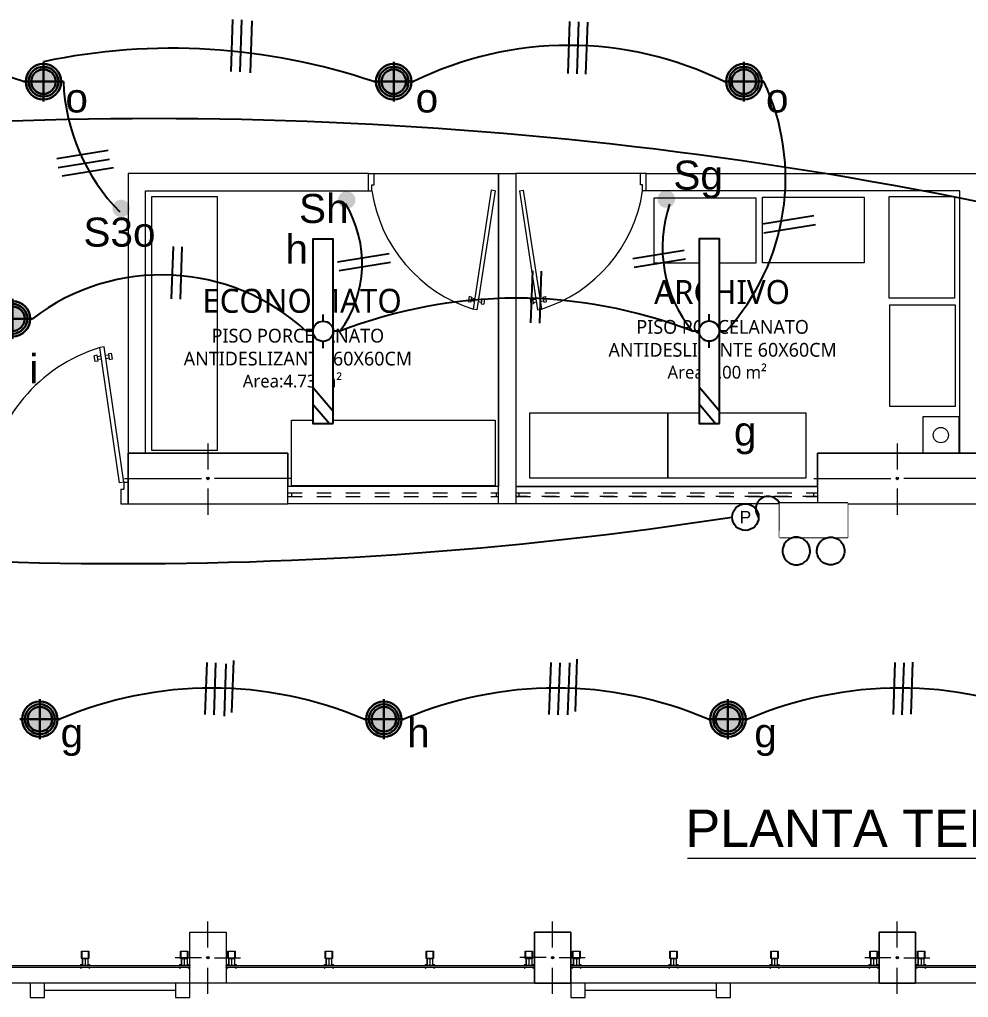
# Model space of a CAD drawing. Header units: metres. Extents: x -17 to 101, y 0 to 79.
# Drawn here: x 24.27 to 30.81, y 19.44 to 26.17 of the extents above; entities that cross this region are included whole.
import ezdxf
from ezdxf.enums import TextEntityAlignment as Align

# ---------------------------------------------------------------- set-up
doc = ezdxf.new("R2010")
doc.units = ezdxf.units.M
doc.set_wipeout_variables(frame=1)
for name, pattern in [('CONTINUA', [0]), ('DASHED2', [0.375, 0.25, -0.125]), ('HIDDEN2', [0.1875, 0.125, -0.0625])]:
    doc.linetypes.add(name, pattern=pattern)
for name, color, linetype, lineweight in [('ALUMBRADO', 1, 'Continuous', 30), ('Cotas varias El', 253, 'Continuous', 13), ('Emergencia', 20, 'Continuous', 25), ('TOMACORRIENTE', 5, 'HIDDEN2', 30)]:
    doc.layers.add(name, color=color, linetype=linetype, lineweight=lineweight)
doc.styles.add('Santa Rosa 1 50', font='trebuc.ttf')
doc.styles.get("Standard").update_dxf_attribs({"font": 'arial.ttf'})
doc.styles.add('TITULOS', font='swissek.ttf')

# ---------------------------------------------------------------- blocks, each defined once
blk = doc.blocks.new('ADOSADO')
at = {"color": 1, "lineweight": 25}
blk.add_wipeout([(-0.63, 0.015), (0.64, 0.015), (0.64, 0.155), (-0.63, 0.155)], dxfattribs=at).dxf.layer = 'ALUMBRADO'
at = {"layer": 'ALUMBRADO', "color": 1, "lineweight": 25}
blk.add_lwpolyline([(-0.63, 0.015), (0.64, 0.015), (0.64, 0.155), (-0.63, 0.155)], close=True, dxfattribs=at)
at = {"layer": 'ALUMBRADO', "lineweight": 25}
for points in [[(-0.4959, 0.155), (-0.63, 0.0409)], [(-0.3794, 0.155), (-0.5438, 0.015)], [(0.005, 0.1548), (0.005, 0.2007)], [(-0.1107, 0.085), (-0.0648, 0.085)], [(0.0748, 0.085), (0.1207, 0.085)], [(0.005, -0.0307), (0.005, 0.0152)]]:
    blk.add_lwpolyline(points, dxfattribs=at)
blk.add_circle((0.005, 0.085), 0.0698, dxfattribs=at)
blk = doc.blocks.new('LED PASILLO')
at = {"layer": 'ALUMBRADO'}
h = blk.add_hatch(color=202, dxfattribs=at)
h.dxf.hatch_style = 1
edge = h.paths.add_edge_path()
edge.add_line((0, 0.1376), (0, -0.1376))
edge.add_line((-0.1376, 0), (0.1376, 0))
edge = h.paths.add_edge_path()
edge.add_line((0, 0), (0, 0.0845))
edge.add_arc((0, 0), 0.0845, 90, 180)
edge.add_line((-0.0845, 0), (0, 0))
edge = h.paths.add_edge_path()
edge.add_line((0.0845, 0), (0, 0))
edge.add_line((0, 0), (0, -0.0845))
edge.add_arc((0, 0), 0.0845, 270, 360)
at = {"layer": 'ALUMBRADO', "color": 202}
for points in [[(0, 0.1376), (0, -0.1376)], [(-0.1376, 0), (0.1376, 0)]]:
    blk.add_lwpolyline(points, dxfattribs=at)
for radius in [0.1222, 0.1028, 0.0845]:
    blk.add_circle((0, 0), radius, dxfattribs=at)
blk = doc.blocks.new('Emergencia')
at = {"color": 1, "lineweight": 5}
blk.add_wipeout([(-0.0768, -0.4392), (-0.07, -0.435), (-0.0636, -0.4304), (-0.0575, -0.4252), (-0.0519, -0.4195), (-0.0467, -0.4135), (-0.0421, -0.407), (-0.0379, -0.4002), (-0.0343, -0.3931), (-0.0313, -0.3858), (-0.0288, -0.3782), (-0.027, -0.3704), (-0.0257, -0.3626), (-0.0251, -0.3546), (-0.0252, -0.3467), (-0.0258, -0.3387), (-0.027, -0.3309), (-0.0289, -0.3231), (-0.0314, -0.3156), (-0.0345, -0.3082), (-0.0381, -0.3011), (-0.0423, -0.2943), (-0.0469, -0.2879), (-0.0521, -0.2819), (-0.0578, -0.2762), (-0.0638, -0.2711), (-0.0703, -0.2664), (-0.0771, -0.2623), (-0.0842, -0.2587), (-0.0915, -0.2556), (-0.0991, -0.2532), (-0.1069, -0.2513), (-0.1147, -0.2501), (-0.1227, -0.2495), (-0.1306, -0.2495), (-0.1386, -0.2501), (-0.1464, -0.2514), (-0.1542, -0.2533), (-0.1617, -0.2557), (-0.1691, -0.2588), (-0.1762, -0.2624), (-0.183, -0.2666), (-0.1894, -0.2713), (-0.1954, -0.2765), (-0.2011, -0.2821), (-0.2062, -0.2882), (-0.2109, -0.2946), (-0.215, -0.3014), (-0.2186, -0.3085), (-0.2217, -0.3159), (-0.2241, -0.3235), (-0.226, -0.3312), (-0.2272, -0.3391), (-0.2278, -0.347), (-0.2278, -0.355), (-0.2272, -0.3629), (-0.2259, -0.3708), (-0.224, -0.3785), (-0.2215, -0.3861), (-0.2185, -0.3934), (-0.2149, -0.4005), (-0.2107, -0.4073), (-0.206, -0.4137), (-0.2008, -0.4198), (-0.1952, -0.4254), (-0.1891, -0.4306), (-0.1827, -0.4352), (-0.1759, -0.4394), (-0.1688, -0.443), (-0.1614, -0.446), (-0.1538, -0.4485), (-0.1461, -0.4503), (-0.1382, -0.4515), (-0.1303, -0.4522), (-0.1223, -0.4521), (-0.1144, -0.4515), (-0.1065, -0.4502), (-0.0988, -0.4484), (-0.0912, -0.4459), (-0.0839, -0.4428)], dxfattribs=at).dxf.layer = 'Emergencia'
at = {"layer": 'Emergencia', "color": 240, "true_color": 0xed1f24}
blk.add_lwpolyline([(-0.25, -0.25), (0.25, -0.25), (0.25, 0), (-0.25, 0)], close=True, dxfattribs=at)
at = {"color": 240, "lineweight": 5, "true_color": 0xed1f24}
blk.add_wipeout([(-0.25, -0.25), (0.25, -0.25), (0.25, 0), (-0.25, 0)], dxfattribs=at).dxf.layer = 'Emergencia'
at = {"layer": 'Emergencia', "color": 1}
blk.add_lwpolyline([(-0.0768, -0.4392), (-0.07, -0.435), (-0.0636, -0.4304), (-0.0575, -0.4252), (-0.0519, -0.4195), (-0.0467, -0.4135), (-0.0421, -0.407), (-0.0379, -0.4002), (-0.0343, -0.3931), (-0.0313, -0.3858), (-0.0288, -0.3782), (-0.027, -0.3704), (-0.0257, -0.3626), (-0.0251, -0.3546), (-0.0252, -0.3467), (-0.0258, -0.3387), (-0.027, -0.3309), (-0.0289, -0.3231), (-0.0314, -0.3156), (-0.0345, -0.3082), (-0.0381, -0.3011), (-0.0423, -0.2943), (-0.0469, -0.2879), (-0.0521, -0.2819), (-0.0578, -0.2762), (-0.0638, -0.2711), (-0.0703, -0.2664), (-0.0771, -0.2623), (-0.0842, -0.2587), (-0.0915, -0.2556), (-0.0991, -0.2532), (-0.1069, -0.2513), (-0.1147, -0.2501), (-0.1227, -0.2495), (-0.1306, -0.2495), (-0.1386, -0.2501), (-0.1464, -0.2514), (-0.1542, -0.2533), (-0.1617, -0.2557), (-0.1691, -0.2588), (-0.1762, -0.2624), (-0.183, -0.2666), (-0.1894, -0.2713), (-0.1954, -0.2765), (-0.2011, -0.2821), (-0.2062, -0.2882), (-0.2109, -0.2946), (-0.215, -0.3014), (-0.2186, -0.3085), (-0.2217, -0.3159), (-0.2241, -0.3235), (-0.226, -0.3312), (-0.2272, -0.3391), (-0.2278, -0.347), (-0.2278, -0.355), (-0.2272, -0.3629), (-0.2259, -0.3708), (-0.224, -0.3785), (-0.2215, -0.3861), (-0.2185, -0.3934), (-0.2149, -0.4005), (-0.2107, -0.4073), (-0.206, -0.4137), (-0.2008, -0.4198), (-0.1952, -0.4254), (-0.1891, -0.4306), (-0.1827, -0.4352), (-0.1759, -0.4394), (-0.1688, -0.443), (-0.1614, -0.446), (-0.1538, -0.4485), (-0.1461, -0.4503), (-0.1382, -0.4515), (-0.1303, -0.4522), (-0.1223, -0.4521), (-0.1144, -0.4515), (-0.1065, -0.4502), (-0.0988, -0.4484), (-0.0912, -0.4459), (-0.0839, -0.4428)], close=True, dxfattribs=at)
at = {"color": 1, "lineweight": 5}
blk.add_wipeout([(0.0768, -0.4392), (0.07, -0.435), (0.0636, -0.4304), (0.0575, -0.4252), (0.0519, -0.4195), (0.0467, -0.4135), (0.0421, -0.407), (0.0379, -0.4002), (0.0343, -0.3931), (0.0313, -0.3858), (0.0288, -0.3782), (0.027, -0.3704), (0.0257, -0.3626), (0.0251, -0.3546), (0.0252, -0.3467), (0.0258, -0.3387), (0.027, -0.3309), (0.0289, -0.3231), (0.0314, -0.3156), (0.0345, -0.3082), (0.0381, -0.3011), (0.0423, -0.2943), (0.0469, -0.2879), (0.0521, -0.2819), (0.0578, -0.2762), (0.0638, -0.2711), (0.0703, -0.2664), (0.0771, -0.2623), (0.0842, -0.2587), (0.0915, -0.2556), (0.0991, -0.2532), (0.1069, -0.2513), (0.1147, -0.2501), (0.1227, -0.2495), (0.1306, -0.2495), (0.1386, -0.2501), (0.1464, -0.2514), (0.1542, -0.2533), (0.1617, -0.2557), (0.1691, -0.2588), (0.1762, -0.2624), (0.183, -0.2666), (0.1894, -0.2713), (0.1954, -0.2765), (0.2011, -0.2821), (0.2062, -0.2882), (0.2109, -0.2946), (0.215, -0.3014), (0.2186, -0.3085), (0.2217, -0.3159), (0.2241, -0.3235), (0.226, -0.3312), (0.2272, -0.3391), (0.2278, -0.347), (0.2278, -0.355), (0.2272, -0.3629), (0.2259, -0.3708), (0.224, -0.3785), (0.2215, -0.3861), (0.2185, -0.3934), (0.2149, -0.4005), (0.2107, -0.4073), (0.206, -0.4137), (0.2008, -0.4198), (0.1952, -0.4254), (0.1891, -0.4306), (0.1827, -0.4352), (0.1759, -0.4394), (0.1688, -0.443), (0.1614, -0.446), (0.1538, -0.4485), (0.1461, -0.4503), (0.1382, -0.4515), (0.1303, -0.4522), (0.1223, -0.4521), (0.1144, -0.4515), (0.1065, -0.4502), (0.0988, -0.4484), (0.0912, -0.4459), (0.0839, -0.4428)], dxfattribs=at).dxf.layer = 'Emergencia'
at = {"layer": 'Emergencia', "color": 1}
blk.add_lwpolyline([(0.0768, -0.4392), (0.07, -0.435), (0.0636, -0.4304), (0.0575, -0.4252), (0.0519, -0.4195), (0.0467, -0.4135), (0.0421, -0.407), (0.0379, -0.4002), (0.0343, -0.3931), (0.0313, -0.3858), (0.0288, -0.3782), (0.027, -0.3704), (0.0257, -0.3626), (0.0251, -0.3546), (0.0252, -0.3467), (0.0258, -0.3387), (0.027, -0.3309), (0.0289, -0.3231), (0.0314, -0.3156), (0.0345, -0.3082), (0.0381, -0.3011), (0.0423, -0.2943), (0.0469, -0.2879), (0.0521, -0.2819), (0.0578, -0.2762), (0.0638, -0.2711), (0.0703, -0.2664), (0.0771, -0.2623), (0.0842, -0.2587), (0.0915, -0.2556), (0.0991, -0.2532), (0.1069, -0.2513), (0.1147, -0.2501), (0.1227, -0.2495), (0.1306, -0.2495), (0.1386, -0.2501), (0.1464, -0.2514), (0.1542, -0.2533), (0.1617, -0.2557), (0.1691, -0.2588), (0.1762, -0.2624), (0.183, -0.2666), (0.1894, -0.2713), (0.1954, -0.2765), (0.2011, -0.2821), (0.2062, -0.2882), (0.2109, -0.2946), (0.215, -0.3014), (0.2186, -0.3085), (0.2217, -0.3159), (0.2241, -0.3235), (0.226, -0.3312), (0.2272, -0.3391), (0.2278, -0.347), (0.2278, -0.355), (0.2272, -0.3629), (0.2259, -0.3708), (0.224, -0.3785), (0.2215, -0.3861), (0.2185, -0.3934), (0.2149, -0.4005), (0.2107, -0.4073), (0.206, -0.4137), (0.2008, -0.4198), (0.1952, -0.4254), (0.1891, -0.4306), (0.1827, -0.4352), (0.1759, -0.4394), (0.1688, -0.443), (0.1614, -0.446), (0.1538, -0.4485), (0.1461, -0.4503), (0.1382, -0.4515), (0.1303, -0.4522), (0.1223, -0.4521), (0.1144, -0.4515), (0.1065, -0.4502), (0.0988, -0.4484), (0.0912, -0.4459), (0.0839, -0.4428)], close=True, dxfattribs=at)

msp = doc.modelspace()

# ---------------------------------------------------------------- hatches: boundary and pattern name
at = {"layer": 'ALUMBRADO', "lineweight": 25}
h = msp.add_hatch(color=102, dxfattribs=at)
h.dxf.hatch_style = 1
h.paths.add_polyline_path([(26.4647, 24.9262, -1), (26.5847, 24.9262, -1)])
h = msp.add_hatch(color=102, dxfattribs=at)
h.dxf.hatch_style = 1
h.paths.add_polyline_path([(28.6669, 24.9323, -1), (28.7869, 24.9323, -1)])
h = msp.add_hatch(color=102, dxfattribs=at)
h.dxf.hatch_style = 1
h.paths.add_polyline_path([(24.9108, 24.8681, -1), (25.0308, 24.8681, -1)])

# ---------------------------------------------------------------- linework, layer by layer
at = {"color": 7, "ltscale": 0.0005}
msp.add_circle((29.2715, 22.7426), 0.0913, dxfattribs=at)
at = {"layer": 'ALUMBRADO', "color": 114, "lineweight": 25}
for points in [[(25.7289, 25.81), (25.7413, 26.1687)], [(25.7902, 25.8077), (25.8026, 26.1664)], [(25.8615, 25.8012), (25.8739, 26.1599)], [(28.0503, 25.7972), (28.0627, 26.1559)], [(28.1117, 25.7949), (28.1241, 26.1536)], [(28.173, 25.7916), (28.1854, 26.1503)], [(24.5274, 25.2112), (24.8817, 25.2683)], [(24.537, 25.1506), (24.8913, 25.2077)], [(24.5647, 25.0928), (24.919, 25.1499)], [(29.3901, 24.7614), (29.7444, 24.8185)], [(29.3997, 24.7007), (29.754, 24.7578)], [(25.3184, 24.2462), (25.3308, 24.6049)], [(25.3798, 24.2439), (25.3922, 24.6026)], [(28.4956, 24.5235), (28.8499, 24.5806)], [(28.5052, 24.4629), (28.8595, 24.52)], [(27.7938, 24.0796), (27.8062, 24.4383)], [(27.8552, 24.0773), (27.8676, 24.436)], [(25.734, 21.3974), (25.7464, 21.7561)], [(28.1011, 21.4047), (28.1135, 21.7634)], [(25.5501, 21.3838), (25.5625, 21.7425)], [(25.6115, 21.3816), (25.6239, 21.7403)], [(25.6822, 21.3727), (25.6946, 21.7314)], [(27.9207, 21.3838), (27.9331, 21.7425)], [(27.9821, 21.3816), (27.9945, 21.7402)], [(28.0493, 21.3801), (28.0617, 21.7388)], [(30.2913, 21.3838), (30.3037, 21.7425)], [(30.3527, 21.3815), (30.3651, 21.7402)], [(30.4139, 21.3846), (30.4263, 21.7433)]]:
    msp.add_lwpolyline(points, dxfattribs=at)
at = {"layer": 'ALUMBRADO', "lineweight": 25}
for centre, radius, start, end in [((23.2286, 22.8017), 3.1278, 70.01247, 109.98753), ((25.3222, 21.657), 4.3138, 71.21821, 101.86415), ((28.0553, 23.5799), 2.4112, 63.67899, 116.32101), ((25.9296, 25.7962), 1.3579, 182.32501, 224.54305), ((27.9906, 25.0765), 1.5577, 317.45471, 25.25348), ((25.1949, -2.9639, 19896.2784), 28.4502, 77.24148, 96.67714), ((29.6135, 24.6014), 0.913, 161.06975, 219.28798), ((25.5959, 18.905), 2.6607, 66.80916, 113.19026), ((27.9665, 18.905), 2.6607, 66.80916, 113.19026), ((30.3371, 18.905), 2.6607, 66.80916, 113.19026)]:
    msp.add_arc(centre, radius, start, end, dxfattribs=at)
at = {"layer": 'ALUMBRADO', "linetype": 'CONTINUA', "lineweight": 25}
msp.add_arc((25.0037, 49.8028), 27.3805, 259.32874, 278.77381, dxfattribs=at)
at = {"layer": 'Cotas varias El'}
for p, q in [((26.6742, 25.1098), (26.7142, 25.1098)), ((26.6982, 25.1098), (26.7142, 25.1098)), ((26.7142, 25.0298), (26.7142, 25.1098)), ((28.564, 25.1098), (28.548, 25.1098)), ((28.588, 25.1098), (28.548, 25.1098)), ((28.548, 25.0298), (28.548, 25.1098)), ((26.6742, 24.9898), (26.6982, 24.9898)), ((26.6982, 25.0298), (26.7142, 25.0298)), ((26.6982, 24.9898), (26.6982, 25.0298)), ((27.5205, 24.9939), (27.396, 24.1749)), ((27.5471, 24.9898), (27.4226, 24.171)), ((27.5471, 24.9898), (27.5205, 24.9939)), ((27.7151, 24.9898), (27.7417, 24.9939)), ((27.7151, 24.9898), (27.8397, 24.171)), ((27.7417, 24.9939), (27.8663, 24.1749)), ((28.564, 25.0298), (28.548, 25.0298)), ((28.564, 24.9898), (28.564, 25.0298)), ((28.588, 24.9898), (28.564, 24.9898)), ((27.3677, 24.2606), (27.3625, 24.2251)), ((27.3854, 24.258), (27.3677, 24.2606)), ((27.3854, 24.258), (27.3802, 24.2225)), ((27.4063, 24.2459), (27.3841, 24.2492)), ((27.4329, 24.242), (27.4551, 24.2388)), ((27.4564, 24.2477), (27.4512, 24.2122)), ((27.4564, 24.2477), (27.4742, 24.2451)), ((27.4742, 24.2451), (27.469, 24.2096)), ((27.8058, 24.2477), (27.7881, 24.2451)), ((27.7881, 24.2451), (27.7932, 24.2096)), ((27.8058, 24.2477), (27.811, 24.2122)), ((27.8293, 24.242), (27.8071, 24.2388)), ((27.8559, 24.2459), (27.8781, 24.2492)), ((27.8768, 24.258), (27.8946, 24.2606)), ((27.8768, 24.258), (27.882, 24.2225)), ((27.8946, 24.2606), (27.8997, 24.2251)), ((27.3802, 24.2225), (27.3625, 24.2251)), ((27.4037, 24.2282), (27.3815, 24.2314)), ((27.4226, 24.171), (27.396, 24.1749)), ((27.4226, 24.171), (27.396, 24.1749)), ((27.4226, 24.171), (27.396, 24.1749)), ((27.4525, 24.2211), (27.4304, 24.2243)), ((27.4512, 24.2122), (27.469, 24.2096)), ((27.811, 24.2122), (27.7932, 24.2096)), ((27.8097, 24.2211), (27.8319, 24.2243)), ((27.8397, 24.171), (27.8663, 24.1749)), ((27.8397, 24.171), (27.8663, 24.1749)), ((27.8397, 24.171), (27.8663, 24.1749)), ((27.8585, 24.2282), (27.8807, 24.2314)), ((27.882, 24.2225), (27.8997, 24.2251)), ((24.853, 23.9141), (24.8233, 23.9098)), ((24.853, 23.9141), (24.8233, 23.9098)), ((24.853, 23.9141), (24.8233, 23.9098)), ((24.9589, 22.9796), (24.8233, 23.9098)), ((24.9886, 22.9839), (24.853, 23.9141)), ((24.8058, 23.8567), (24.786, 23.8538)), ((24.7918, 23.8142), (24.786, 23.8538)), ((24.8116, 23.8171), (24.8058, 23.8567)), ((24.832, 23.8504), (24.8072, 23.8468)), ((24.8864, 23.8583), (24.8617, 23.8547)), ((24.8645, 23.8349), (24.8893, 23.8385)), ((24.885, 23.8682), (24.9047, 23.8711)), ((24.8907, 23.8286), (24.885, 23.8682)), ((24.9105, 23.8315), (24.9047, 23.8711)), ((24.8116, 23.8171), (24.7918, 23.8142)), ((24.8349, 23.8306), (24.8101, 23.827)), ((24.8907, 23.8286), (24.9105, 23.8315)), ((24.9886, 22.9839), (24.9589, 22.9796)), ((24.9886, 22.9839), (24.9886, 22.9339)), ((24.9886, 22.9839), (25.0186, 22.9839)), ((24.9686, 22.9339), (24.9686, 22.8339)), ((24.9686, 22.9339), (24.9886, 22.9339)), ((24.9686, 22.8339), (25.0186, 22.8339)), ((24.7036, 19.7026), (24.7417, 19.7026)), ((24.7036, 19.6559), (24.7036, 19.7026)), ((24.7036, 19.7026), (24.7036, 19.6559)), ((24.7036, 19.7026), (24.7417, 19.7026)), ((24.7036, 19.6559), (24.7036, 19.7026)), ((24.7036, 19.7026), (24.7036, 19.6559)), ((24.7226, 19.7026), (24.7226, 19.6559)), ((24.7226, 19.7026), (24.7226, 19.6559)), ((24.7417, 19.7026), (24.7417, 19.6559)), ((24.7417, 19.7026), (24.7417, 19.6559)), ((24.7417, 19.7026), (24.7417, 19.6559)), ((24.7417, 19.7026), (24.7417, 19.6559)), ((25.3865, 19.7026), (25.4246, 19.7026)), ((25.3865, 19.6559), (25.3865, 19.7026)), ((25.3865, 19.7026), (25.3865, 19.6559)), ((25.3865, 19.7026), (25.4246, 19.7026)), ((25.3865, 19.6559), (25.3865, 19.7026)), ((25.3865, 19.7026), (25.3865, 19.6559)), ((25.4055, 19.7026), (25.4055, 19.6559)), ((25.4055, 19.7026), (25.4055, 19.6559)), ((25.4246, 19.7026), (25.4246, 19.6559)), ((25.4246, 19.7026), (25.4246, 19.6559)), ((25.4246, 19.7026), (25.4246, 19.6559)), ((25.4246, 19.7026), (25.4246, 19.6559)), ((25.7131, 19.7026), (25.7512, 19.7026)), ((25.7131, 19.6559), (25.7131, 19.7026)), ((25.7131, 19.7026), (25.7131, 19.6559)), ((25.7131, 19.7026), (25.7512, 19.7026)), ((25.7131, 19.6559), (25.7131, 19.7026)), ((25.7131, 19.7026), (25.7131, 19.6559)), ((25.7321, 19.7026), (25.7321, 19.6559)), ((25.7321, 19.7026), (25.7321, 19.6559)), ((25.7512, 19.7026), (25.7512, 19.6559)), ((25.7512, 19.7026), (25.7512, 19.6559)), ((25.7512, 19.7026), (25.7512, 19.6559)), ((25.7512, 19.7026), (25.7512, 19.6559)), ((26.3826, 19.7026), (26.4207, 19.7026)), ((26.3826, 19.6559), (26.3826, 19.7026)), ((26.3826, 19.7026), (26.3826, 19.6559)), ((26.3826, 19.7026), (26.4207, 19.7026)), ((26.3826, 19.6559), (26.3826, 19.7026)), ((26.3826, 19.7026), (26.3826, 19.6559)), ((26.4016, 19.7026), (26.4016, 19.6559)), ((26.4016, 19.7026), (26.4016, 19.6559)), ((26.4207, 19.7026), (26.4207, 19.6559)), ((26.4207, 19.7026), (26.4207, 19.6559)), ((26.4207, 19.7026), (26.4207, 19.6559)), ((26.4207, 19.7026), (26.4207, 19.6559)), ((27.0786, 19.7026), (27.1167, 19.7026)), ((27.0786, 19.6559), (27.0786, 19.7026)), ((27.0786, 19.7026), (27.0786, 19.6559)), ((27.0786, 19.7026), (27.1167, 19.7026)), ((27.0786, 19.6559), (27.0786, 19.7026)), ((27.0786, 19.7026), (27.0786, 19.6559)), ((27.0976, 19.7026), (27.0976, 19.6559)), ((27.0976, 19.7026), (27.0976, 19.6559)), ((27.1167, 19.7026), (27.1167, 19.6559)), ((27.1167, 19.7026), (27.1167, 19.6559)), ((27.1167, 19.7026), (27.1167, 19.6559)), ((27.1167, 19.7026), (27.1167, 19.6559)), ((27.7615, 19.7026), (27.7996, 19.7026)), ((27.7615, 19.6559), (27.7615, 19.7026)), ((27.7615, 19.7026), (27.7615, 19.6559)), ((27.7615, 19.7026), (27.7996, 19.7026)), ((27.7615, 19.6559), (27.7615, 19.7026)), ((27.7615, 19.7026), (27.7615, 19.6559)), ((27.7805, 19.7026), (27.7805, 19.6559)), ((27.7805, 19.7026), (27.7805, 19.6559)), ((27.7996, 19.7026), (27.7996, 19.6559)), ((27.7996, 19.7026), (27.7996, 19.6559)), ((27.7996, 19.7026), (27.7996, 19.6559)), ((27.7996, 19.7026), (27.7996, 19.6559)), ((28.0881, 19.7026), (28.1262, 19.7026)), ((28.0881, 19.6559), (28.0881, 19.7026)), ((28.0881, 19.7026), (28.0881, 19.6559)), ((28.0881, 19.7026), (28.1262, 19.7026)), ((28.0881, 19.6559), (28.0881, 19.7026)), ((28.0881, 19.7026), (28.0881, 19.6559)), ((28.1071, 19.7026), (28.1071, 19.6559)), ((28.1071, 19.7026), (28.1071, 19.6559)), ((28.1262, 19.7026), (28.1262, 19.6559)), ((28.1262, 19.7026), (28.1262, 19.6559)), ((28.1262, 19.7026), (28.1262, 19.6559)), ((28.1262, 19.7026), (28.1262, 19.6559)), ((28.7576, 19.7026), (28.7957, 19.7026)), ((28.7576, 19.6559), (28.7576, 19.7026)), ((28.7576, 19.7026), (28.7576, 19.6559)), ((28.7576, 19.7026), (28.7957, 19.7026)), ((28.7576, 19.6559), (28.7576, 19.7026)), ((28.7576, 19.7026), (28.7576, 19.6559)), ((28.7766, 19.7026), (28.7766, 19.6559)), ((28.7766, 19.7026), (28.7766, 19.6559)), ((28.7957, 19.7026), (28.7957, 19.6559)), ((28.7957, 19.7026), (28.7957, 19.6559)), ((28.7957, 19.7026), (28.7957, 19.6559)), ((28.7957, 19.7026), (28.7957, 19.6559)), ((29.4536, 19.7026), (29.4917, 19.7026)), ((29.4536, 19.6559), (29.4536, 19.7026)), ((29.4536, 19.7026), (29.4536, 19.6559)), ((29.4536, 19.7026), (29.4917, 19.7026)), ((29.4536, 19.6559), (29.4536, 19.7026)), ((29.4536, 19.7026), (29.4536, 19.6559)), ((29.4726, 19.7026), (29.4726, 19.6559)), ((29.4726, 19.7026), (29.4726, 19.6559)), ((29.4917, 19.7026), (29.4917, 19.6559)), ((29.4917, 19.7026), (29.4917, 19.6559)), ((29.4917, 19.7026), (29.4917, 19.6559)), ((29.4917, 19.7026), (29.4917, 19.6559)), ((30.1365, 19.7026), (30.1746, 19.7026)), ((30.1365, 19.6559), (30.1365, 19.7026)), ((30.1365, 19.7026), (30.1365, 19.6559)), ((30.1365, 19.7026), (30.1746, 19.7026)), ((30.1365, 19.6559), (30.1365, 19.7026)), ((30.1365, 19.7026), (30.1365, 19.6559)), ((30.1555, 19.7026), (30.1555, 19.6559)), ((30.1555, 19.7026), (30.1555, 19.6559)), ((30.1746, 19.7026), (30.1746, 19.6559)), ((30.1746, 19.7026), (30.1746, 19.6559)), ((30.1746, 19.7026), (30.1746, 19.6559)), ((30.1746, 19.7026), (30.1746, 19.6559)), ((30.4631, 19.7026), (30.5012, 19.7026)), ((30.4631, 19.6559), (30.4631, 19.7026)), ((30.4631, 19.7026), (30.4631, 19.6559)), ((30.4631, 19.7026), (30.5012, 19.7026)), ((30.4631, 19.6559), (30.4631, 19.7026)), ((30.4631, 19.7026), (30.4631, 19.6559)), ((30.4821, 19.7026), (30.4821, 19.6559)), ((30.4821, 19.7026), (30.4821, 19.6559)), ((30.5012, 19.7026), (30.5012, 19.6559)), ((30.5012, 19.7026), (30.5012, 19.6559)), ((30.5012, 19.7026), (30.5012, 19.6559)), ((30.5012, 19.7026), (30.5012, 19.6559)), ((24.7417, 19.6559), (24.7036, 19.6559)), ((24.7417, 19.6559), (24.7036, 19.6559)), ((25.4246, 19.6559), (25.3865, 19.6559)), ((25.4246, 19.6559), (25.3865, 19.6559)), ((25.7508, 19.6559), (25.7127, 19.6559)), ((25.7508, 19.6559), (25.7127, 19.6559)), ((26.4207, 19.6559), (26.3826, 19.6559)), ((26.4207, 19.6559), (26.3826, 19.6559)), ((27.1167, 19.6559), (27.0786, 19.6559)), ((27.1167, 19.6559), (27.0786, 19.6559)), ((27.7996, 19.6559), (27.7615, 19.6559)), ((27.7996, 19.6559), (27.7615, 19.6559)), ((28.1258, 19.6559), (28.0877, 19.6559)), ((28.1258, 19.6559), (28.0877, 19.6559)), ((28.7957, 19.6559), (28.7576, 19.6559)), ((28.7957, 19.6559), (28.7576, 19.6559)), ((29.4917, 19.6559), (29.4536, 19.6559)), ((29.4917, 19.6559), (29.4536, 19.6559)), ((30.1746, 19.6559), (30.1365, 19.6559)), ((30.1746, 19.6559), (30.1365, 19.6559)), ((30.5008, 19.6559), (30.4627, 19.6559)), ((30.5008, 19.6559), (30.4627, 19.6559))]:
    msp.add_line(p, q, dxfattribs=at)
at = {"layer": 'Cotas varias El', "linetype": 'Continuous'}
for p, q in [((25.5686, 23.2505), (25.5686, 23.0705)), ((30.3186, 23.2505), (30.3186, 23.0705)), ((24.9936, 23.0089), (25.5236, 23.0089)), ((26.1436, 23.0089), (25.6136, 23.0089)), ((29.7436, 23.0089), (30.2736, 23.0089)), ((30.8936, 23.0089), (30.3636, 23.0089)), ((25.5686, 22.9389), (25.5686, 22.7589)), ((27.5711, 22.9539), (26.1186, 22.9539)), ((29.7686, 22.9539), (27.6911, 22.9539)), ((30.3186, 22.9389), (30.3186, 22.7589)), ((27.5711, 22.8339), (26.1186, 22.8339)), ((29.7686, 22.8339), (27.6911, 22.8339)), ((25.5686, 19.7789), (25.5686, 19.9589)), ((27.9436, 19.779), (27.9436, 19.959)), ((30.3186, 19.7789), (30.3186, 19.9589)), ((25.5236, 19.7089), (25.3436, 19.7089)), ((25.6136, 19.7089), (25.7936, 19.7089)), ((27.8986, 19.709), (27.7186, 19.709)), ((27.9886, 19.709), (28.1686, 19.709)), ((30.2736, 19.7089), (30.0936, 19.7089)), ((30.3636, 19.7089), (30.5436, 19.7089)), ((25.5686, 19.4589), (25.5686, 19.6389)), ((27.9436, 19.459), (27.9436, 19.639)), ((30.3186, 19.4589), (30.3186, 19.6389)), ((24.3436, 19.534), (24.3436, 19.4351)), ((24.4425, 19.534), (24.3436, 19.534)), ((24.4425, 19.4351), (24.4425, 19.534)), ((25.3447, 19.534), (25.3447, 19.4351)), ((25.4436, 19.534), (25.3447, 19.534)), ((25.4436, 19.4351), (25.4436, 19.534)), ((28.0686, 19.534), (28.0686, 19.4351)), ((28.1675, 19.534), (28.0686, 19.534)), ((28.1675, 19.4351), (28.1675, 19.534)), ((29.0697, 19.534), (29.0697, 19.4351)), ((29.1686, 19.534), (29.0697, 19.534)), ((29.1686, 19.4351), (29.1686, 19.534)), ((24.3436, 19.4351), (24.4425, 19.4351)), ((25.3447, 19.4351), (25.4436, 19.4351)), ((28.0686, 19.4351), (28.1675, 19.4351)), ((29.0697, 19.4351), (29.1686, 19.4351))]:
    msp.add_line(p, q, dxfattribs=at)
at = {"layer": 'Cotas varias El', "linetype": 'DASHED2', "ltscale": 0.3}
for p, q in [((26.1186, 22.9092), (27.5711, 22.9092)), ((27.6911, 22.9092), (29.7686, 22.9092)), ((26.1186, 22.8841), (27.5711, 22.8841)), ((29.7686, 22.8842), (27.6911, 22.8842)), ((27.6911, 22.8841), (29.7686, 22.8841))]:
    msp.add_line(p, q, dxfattribs=at)
at = {"layer": 'Cotas varias El', "linetype": 'DASHED2'}
for p, q in [((26.1436, 22.9092), (26.1436, 22.8842)), ((27.555, 22.9092), (27.555, 22.8842)), ((27.7134, 22.8842), (27.7134, 22.9092)), ((27.7134, 22.8842), (27.7134, 22.9092)), ((29.7436, 22.8842), (29.7436, 22.9092)), ((29.7436, 22.9092), (29.7686, 22.9092)), ((29.7436, 22.8842), (29.7436, 22.9092))]:
    msp.add_line(p, q, dxfattribs=at)
at = {"layer": 'Cotas varias El', "ltscale": 1.3}
msp.add_line((28.8729, 20.394), (34.5505, 20.394), dxfattribs=at)
at = {"layer": 'Cotas varias El'}
for points in [[(25.1386, 23.1839), (25.1386, 24.9898), (26.6742, 24.9898), (26.6742, 25.1098), (25.0186, 25.1098), (25.0186, 23.1839)], [(28.6442, 24.9406), (29.3442, 24.9406), (29.3442, 24.4906), (28.6442, 24.4906), (28.6442, 24.9406)], [(29.39, 24.9446), (30.09, 24.9446), (30.09, 24.4946), (29.39, 24.4946), (29.39, 24.9446)], [(30.7132, 24.9506), (30.7132, 24.2506), (30.2632, 24.2506), (30.2632, 24.9506), (30.7132, 24.9506)], [(30.7171, 24.2049), (30.7171, 23.5049), (30.2671, 23.5049), (30.2671, 24.2049), (30.7171, 24.2049)], [(27.7875, 23.4607), (28.7375, 23.4607), (28.7375, 23.0107), (27.7875, 23.0107), (27.7875, 23.4607)], [(28.7375, 23.4607), (29.6875, 23.4607), (29.6875, 23.0107), (28.7375, 23.0107), (28.7375, 23.4607)], [(26.1452, 23.409), (27.5488, 23.409), (27.5488, 22.959), (26.1452, 22.959), (26.1452, 23.409)], [(25.0186, 22.8339), (25.0186, 23.1839), (26.1186, 23.1839), (26.1186, 22.959)], [(29.7686, 22.9539), (29.7686, 23.1839), (30.8686, 23.1839), (30.8686, 22.9539)], [(35.2186, 22.8339), (35.2186, 19.5339), (6.4186, 19.5339), (6.4186, 22.8339)]]:
    msp.add_lwpolyline(points, dxfattribs=at)
for points in [[(25.1386, 24.9898), (26.6742, 24.9898), (26.6742, 25.1098), (27.5711, 25.1098), (27.5711, 22.9539), (26.1186, 22.9539), (26.1186, 23.1839), (25.1386, 23.184)], [(27.5711, 25.1098), (27.6911, 25.1098), (27.6911, 22.8339), (27.5711, 22.8339)], [(30.7486, 24.9898), (28.588, 24.9898), (28.588, 25.1098), (27.6911, 25.1098), (27.6911, 22.9539), (29.7686, 22.9539), (29.7686, 23.1839), (30.7486, 23.184)], [(28.588, 24.9898), (28.588, 25.1098), (30.8686, 25.1098), (30.8686, 23.1839), (30.7486, 23.1839), (30.7486, 24.9898)], [(25.183, 24.9499), (25.633, 24.9499), (25.633, 23.202), (25.183, 23.202)], [(30.4936, 23.184), (30.7436, 23.184), (30.7436, 23.434), (30.4936, 23.434)], [(28.0686, 19.884), (27.8186, 19.884), (27.8186, 19.534), (28.0686, 19.534)], [(30.4436, 19.8839), (30.1936, 19.8839), (30.1936, 19.5339), (30.4436, 19.5339)], [(25.7575, 19.7026), (25.7552, 19.7026), (25.7067, 19.7026), (25.7067, 19.7049), (25.7067, 19.7511), (25.7067, 19.7534), (25.7575, 19.7534), (25.7575, 19.7511)], [(25.7552, 19.7049), (25.7552, 19.7511), (25.709, 19.7511), (25.709, 19.7049)], [(28.1325, 19.7026), (28.1302, 19.7026), (28.0817, 19.7026), (28.0817, 19.7049), (28.0817, 19.7511), (28.0817, 19.7534), (28.1325, 19.7534), (28.1325, 19.7511)], [(28.1302, 19.7049), (28.1302, 19.7511), (28.084, 19.7511), (28.084, 19.7049)], [(30.5075, 19.7026), (30.5052, 19.7026), (30.4567, 19.7026), (30.4567, 19.7049), (30.4567, 19.7511), (30.4567, 19.7534), (30.5075, 19.7534), (30.5075, 19.7511)], [(30.5052, 19.7049), (30.5052, 19.7511), (30.459, 19.7511), (30.459, 19.7049)], [(23.3186, 19.6446), (25.4436, 19.6446), (25.4436, 19.6526), (23.3186, 19.6526)], [(25.6936, 19.6446), (27.8186, 19.6446), (27.8186, 19.6526), (25.6936, 19.6526)], [(28.0686, 19.6446), (30.1936, 19.6446), (30.1936, 19.6526), (28.0686, 19.6526)], [(30.4436, 19.6446), (32.5811, 19.6446), (32.5811, 19.6526), (30.4436, 19.6526)]]:
    msp.add_lwpolyline(points, close=True, dxfattribs=at)
at = {"layer": 'Cotas varias El', "linetype": 'Continuous'}
msp.add_lwpolyline([(27.5711, 25.1098), (27.6911, 25.1098)], dxfattribs=at)
for points in [[(25.0186, 22.8339), (26.1186, 22.8339), (26.1186, 23.1839), (25.0186, 23.1839)], [(29.7686, 22.8339), (30.8686, 22.8339), (30.8686, 23.1839), (29.7686, 23.1839)], [(25.6936, 19.5339), (25.4436, 19.5339), (25.4436, 19.8839), (25.6936, 19.8839)], [(28.0686, 19.534), (27.8186, 19.534), (27.8186, 19.884), (28.0686, 19.884)], [(30.4436, 19.5339), (30.1936, 19.5339), (30.1936, 19.8839), (30.4436, 19.8839)]]:
    msp.add_lwpolyline(points, close=True, dxfattribs=at)
at = {"layer": 'Cotas varias El', "flags": 128}
for points in [[(24.748, 19.7026), (24.7457, 19.7026), (24.6972, 19.7026), (24.6972, 19.7049), (24.6972, 19.7511), (24.6972, 19.7534), (24.748, 19.7534), (24.748, 19.7511)], [(24.7457, 19.7049), (24.7457, 19.7511), (24.6995, 19.7511), (24.6995, 19.7049)], [(25.4309, 19.7026), (25.4286, 19.7026), (25.3801, 19.7026), (25.3801, 19.7049), (25.3801, 19.7511), (25.3801, 19.7534), (25.4309, 19.7534), (25.4309, 19.7511)], [(25.4286, 19.7049), (25.4286, 19.7511), (25.3824, 19.7511), (25.3824, 19.7049)], [(26.427, 19.7026), (26.4247, 19.7026), (26.3762, 19.7026), (26.3762, 19.7049), (26.3762, 19.7511), (26.3762, 19.7534), (26.427, 19.7534), (26.427, 19.7511)], [(26.4247, 19.7049), (26.4247, 19.7511), (26.3785, 19.7511), (26.3785, 19.7049)], [(27.123, 19.7026), (27.1207, 19.7026), (27.0722, 19.7026), (27.0722, 19.7049), (27.0722, 19.7511), (27.0722, 19.7534), (27.123, 19.7534), (27.123, 19.7511)], [(27.1207, 19.7049), (27.1207, 19.7511), (27.0745, 19.7511), (27.0745, 19.7049)], [(27.8059, 19.7026), (27.8036, 19.7026), (27.7551, 19.7026), (27.7551, 19.7049), (27.7551, 19.7511), (27.7551, 19.7534), (27.8059, 19.7534), (27.8059, 19.7511)], [(27.8036, 19.7049), (27.8036, 19.7511), (27.7574, 19.7511), (27.7574, 19.7049)], [(28.802, 19.7026), (28.7997, 19.7026), (28.7512, 19.7026), (28.7512, 19.7049), (28.7512, 19.7511), (28.7512, 19.7534), (28.802, 19.7534), (28.802, 19.7511)], [(28.7997, 19.7049), (28.7997, 19.7511), (28.7535, 19.7511), (28.7535, 19.7049)], [(29.498, 19.7026), (29.4957, 19.7026), (29.4472, 19.7026), (29.4472, 19.7049), (29.4472, 19.7511), (29.4472, 19.7534), (29.498, 19.7534), (29.498, 19.7511)], [(29.4957, 19.7049), (29.4957, 19.7511), (29.4495, 19.7511), (29.4495, 19.7049)], [(30.1809, 19.7026), (30.1786, 19.7026), (30.1301, 19.7026), (30.1301, 19.7049), (30.1301, 19.7511), (30.1301, 19.7534), (30.1809, 19.7534), (30.1809, 19.7511)], [(30.1786, 19.7049), (30.1786, 19.7511), (30.1324, 19.7511), (30.1324, 19.7049)], [(24.7607, 19.6536), (24.7099, 19.6536), (24.6845, 19.6536), (24.6845, 19.6559), (24.7099, 19.6559), (24.7607, 19.6559)], [(24.7607, 19.6536), (24.6845, 19.6536), (24.6845, 19.6559), (24.7607, 19.6559)], [(24.7607, 19.6413), (24.6845, 19.6413), (24.6845, 19.6436), (24.7607, 19.6436)], [(24.7607, 19.6413), (24.6845, 19.6413), (24.6845, 19.6436), (24.7607, 19.6436)], [(25.4436, 19.6536), (25.3928, 19.6536), (25.3674, 19.6536), (25.3674, 19.6559), (25.3928, 19.6559), (25.4436, 19.6559)], [(25.4436, 19.6536), (25.3674, 19.6536), (25.3674, 19.6559), (25.4436, 19.6559)], [(25.4436, 19.6413), (25.3674, 19.6413), (25.3674, 19.6436), (25.4436, 19.6436)], [(25.4436, 19.6413), (25.3674, 19.6413), (25.3674, 19.6436), (25.4436, 19.6436)], [(25.7698, 19.6536), (25.719, 19.6536), (25.6936, 19.6536), (25.6936, 19.6559), (25.719, 19.6559), (25.7698, 19.6559)], [(25.7698, 19.6536), (25.6936, 19.6536), (25.6936, 19.6559), (25.7698, 19.6559)], [(25.7698, 19.6413), (25.6936, 19.6413), (25.6936, 19.6436), (25.7698, 19.6436)], [(25.7698, 19.6413), (25.6936, 19.6413), (25.6936, 19.6436), (25.7698, 19.6436)], [(26.4397, 19.6536), (26.3889, 19.6536), (26.3635, 19.6536), (26.3635, 19.6559), (26.3889, 19.6559), (26.4397, 19.6559)], [(26.4397, 19.6536), (26.3635, 19.6536), (26.3635, 19.6559), (26.4397, 19.6559)], [(26.4397, 19.6413), (26.3635, 19.6413), (26.3635, 19.6436), (26.4397, 19.6436)], [(26.4397, 19.6413), (26.3635, 19.6413), (26.3635, 19.6436), (26.4397, 19.6436)], [(27.1357, 19.6536), (27.0849, 19.6536), (27.0595, 19.6536), (27.0595, 19.6559), (27.0849, 19.6559), (27.1357, 19.6559)], [(27.1357, 19.6536), (27.0595, 19.6536), (27.0595, 19.6559), (27.1357, 19.6559)], [(27.1357, 19.6413), (27.0595, 19.6413), (27.0595, 19.6436), (27.1357, 19.6436)], [(27.1357, 19.6413), (27.0595, 19.6413), (27.0595, 19.6436), (27.1357, 19.6436)], [(27.8186, 19.6536), (27.7678, 19.6536), (27.7424, 19.6536), (27.7424, 19.6559), (27.7678, 19.6559), (27.8186, 19.6559)], [(27.8186, 19.6536), (27.7424, 19.6536), (27.7424, 19.6559), (27.8186, 19.6559)], [(27.8186, 19.6413), (27.7424, 19.6413), (27.7424, 19.6436), (27.8186, 19.6436)], [(27.8186, 19.6413), (27.7424, 19.6413), (27.7424, 19.6436), (27.8186, 19.6436)], [(28.1448, 19.6536), (28.094, 19.6536), (28.0686, 19.6536), (28.0686, 19.6559), (28.094, 19.6559), (28.1448, 19.6559)], [(28.1448, 19.6536), (28.0686, 19.6536), (28.0686, 19.6559), (28.1448, 19.6559)], [(28.1448, 19.6413), (28.0686, 19.6413), (28.0686, 19.6436), (28.1448, 19.6436)], [(28.1448, 19.6413), (28.0686, 19.6413), (28.0686, 19.6436), (28.1448, 19.6436)], [(28.8147, 19.6536), (28.7639, 19.6536), (28.7385, 19.6536), (28.7385, 19.6559), (28.7639, 19.6559), (28.8147, 19.6559)], [(28.8147, 19.6536), (28.7385, 19.6536), (28.7385, 19.6559), (28.8147, 19.6559)], [(28.8147, 19.6413), (28.7385, 19.6413), (28.7385, 19.6436), (28.8147, 19.6436)], [(28.8147, 19.6413), (28.7385, 19.6413), (28.7385, 19.6436), (28.8147, 19.6436)], [(29.5107, 19.6536), (29.4599, 19.6536), (29.4345, 19.6536), (29.4345, 19.6559), (29.4599, 19.6559), (29.5107, 19.6559)], [(29.5107, 19.6536), (29.4345, 19.6536), (29.4345, 19.6559), (29.5107, 19.6559)], [(29.5107, 19.6413), (29.4345, 19.6413), (29.4345, 19.6436), (29.5107, 19.6436)], [(29.5107, 19.6413), (29.4345, 19.6413), (29.4345, 19.6436), (29.5107, 19.6436)], [(30.1936, 19.6536), (30.1428, 19.6536), (30.1174, 19.6536), (30.1174, 19.6559), (30.1428, 19.6559), (30.1936, 19.6559)], [(30.1936, 19.6536), (30.1174, 19.6536), (30.1174, 19.6559), (30.1936, 19.6559)], [(30.1936, 19.6413), (30.1174, 19.6413), (30.1174, 19.6436), (30.1936, 19.6436)], [(30.1936, 19.6413), (30.1174, 19.6413), (30.1174, 19.6436), (30.1936, 19.6436)], [(30.5198, 19.6536), (30.469, 19.6536), (30.4436, 19.6536), (30.4436, 19.6559), (30.469, 19.6559), (30.5198, 19.6559)], [(30.5198, 19.6536), (30.4436, 19.6536), (30.4436, 19.6559), (30.5198, 19.6559)], [(30.5198, 19.6413), (30.4436, 19.6413), (30.4436, 19.6436), (30.5198, 19.6436)], [(30.5198, 19.6413), (30.4436, 19.6413), (30.4436, 19.6436), (30.5198, 19.6436)]]:
    msp.add_lwpolyline(points, close=True, dxfattribs=at)
at = {"layer": 'Cotas varias El', "linetype": 'Continuous', "flags": 128}
for points in [[(25.3446, 19.534), (24.4425, 19.534)], [(29.0696, 19.534), (28.1675, 19.534)], [(24.4425, 19.4845), (25.3446, 19.4845)], [(28.1675, 19.4845), (29.0696, 19.4845)]]:
    msp.add_lwpolyline(points, dxfattribs=at)
at = {"layer": 'Cotas varias El'}
msp.add_circle((30.6182, 23.3074), 0.0526, dxfattribs=at)
at = {"layer": 'Cotas varias El', "linetype": 'Continuous'}
for centre in [(25.5686, 23.0089), (30.3186, 23.0089), (25.5686, 19.7089), (27.9436, 19.709), (30.3186, 19.7089)]:
    msp.add_circle(centre, 0.00871, dxfattribs=at)
at = {"layer": 'Cotas varias El', "linetype": 'ByBlock'}
for centre, radius, start, end in [((27.6965, 25.1384), 1.0092, 188.46357, 252.67736), ((27.5658, 25.1384), 1.0092, 287.32264, 351.53643), ((25.1482, 22.8509), 1.1076, 107.05652, 173.10107)]:
    msp.add_arc(centre, radius, start, end, dxfattribs=at)
at = {"layer": 'Cotas varias El'}
for centre, start, end in [((24.6933, 19.6559), 0, 180), ((24.6933, 19.6413), 180, 0), ((24.7523, 19.6559), 0, 180), ((24.7523, 19.6413), 180, 0), ((25.3762, 19.6559), 0, 180), ((25.3762, 19.6413), 180, 0), ((25.4352, 19.6559), 0, 180), ((25.4352, 19.6413), 180, 0), ((25.7024, 19.6559), 0, 180), ((25.7024, 19.6413), 180, 0), ((25.7614, 19.6559), 0, 180), ((25.7614, 19.6413), 180, 0), ((26.3723, 19.6559), 0, 180), ((26.3723, 19.6413), 180, 0), ((26.4313, 19.6559), 0, 180), ((26.4313, 19.6413), 180, 0), ((27.0683, 19.6559), 0, 180), ((27.0683, 19.6413), 180, 0), ((27.1273, 19.6559), 0, 180), ((27.1273, 19.6413), 180, 0), ((27.7512, 19.6559), 0, 180), ((27.7512, 19.6413), 180, 0), ((27.8102, 19.6559), 0, 180), ((27.8102, 19.6413), 180, 0), ((28.0774, 19.6559), 0, 180), ((28.0774, 19.6413), 180, 0), ((28.1364, 19.6559), 0, 180), ((28.1364, 19.6413), 180, 0), ((28.7473, 19.6559), 0, 180), ((28.7473, 19.6413), 180, 0), ((28.8063, 19.6559), 0, 180), ((28.8063, 19.6413), 180, 0), ((29.4433, 19.6559), 0, 180), ((29.4433, 19.6413), 180, 0), ((29.5023, 19.6559), 0, 180), ((29.5023, 19.6413), 180, 0), ((30.1262, 19.6559), 0, 180), ((30.1262, 19.6413), 180, 0), ((30.1852, 19.6559), 0, 180), ((30.1852, 19.6413), 180, 0), ((30.4524, 19.6559), 0, 180), ((30.4524, 19.6413), 180, 0), ((30.5114, 19.6559), 0, 180), ((30.5114, 19.6413), 180, 0)]:
    msp.add_arc(centre, 0.00476, start, end, dxfattribs=at)
at = {"layer": 'Cotas varias El', "linetype": 'Continuous'}
for p in [(25.5686, 23.0089), (30.3186, 23.0089), (25.5686, 19.7089), (27.9436, 19.709), (30.3186, 19.7089)]:
    msp.add_point(p, dxfattribs=at)

# ---------------------------------------------------------------- block references
at = {"layer": 'TOMACORRIENTE', "lineweight": 25}
for p in [(24.4353, 25.7411), (26.8486, 25.7411), (29.2619, 25.7411), (24.2218, 24.1084), (24.4106, 21.3507), (26.7812, 21.3507), (29.1518, 21.3507)]:
    msp.add_blockref('LED PASILLO', p, dxfattribs=at)

# ---------------------------------------------------------------- texts
at = {"color": 7}
msp.add_attdef('P', text='P', height=0.0855, rotation=358.96573, dxfattribs=at).set_placement((29.2715, 22.7426), align=Align.MIDDLE_CENTER)
at = {"layer": 'ALUMBRADO', "color": 102, "lineweight": 25}
for s, p in [('o', (24.5869, 25.5288, 6632.0928)), ('o', (27.0002, 25.5288, 6632.0928)), ('o', (29.4136, 25.5288, 6632.0928)), ('h', (26.1025, 24.4887, 6632.0928)), ('i', (24.3379, 23.6634, 6632.0928)), ('g', (29.193, 23.2344, 6632.0928)), ('h', (26.9413, 21.1574, 6632.0928)), ('g', (24.5538, 21.1574, 6632.0928)), ('g', (29.3332, 21.1574, 6632.0928))]:
    msp.add_text(s, height=0.2, rotation=0.02151, dxfattribs=at).set_placement(p)
for s, p in [('Sg', (28.7753, 24.9976)), ('Sh', (26.1963, 24.7679, 6632.0928)), ('S3o', (24.7109, 24.6051))]:
    msp.add_text(s, height=0.2, dxfattribs=at).set_placement(p)
at = {"layer": 'Cotas varias El', "style": 'TITULOS'}
msp.add_text('PLANTA TERCER NIVEL', height=0.2565, dxfattribs=at).set_placement((28.859, 20.4721))
at = {"layer": 'Cotas varias El', "char_height": 0.22, "attachment_point": 1, "style": 'Santa Rosa 1 50'}
for s, insert in [('\\pi0.5979;{\\H0.75x;ARCHIVO\\P\\pi0.47553;\\H0.57416x;PISO PORCELANATO \\P\\pi0.28302;ANTIDESLIZANTE 60X60CM\\P\\pi0.68986;\\H0.92889x;Area:6.00 m²}', (28.0453, 24.3749)), ('\\pi0.41151;{\\H0.75x;ECONOMATO\\P\\pi0.47553;\\H0.57416x;PISO PORCELANATO \\P\\pi0.28302;ANTIDESLIZANTE 60X60CM\\P\\pi0.68986;\\H0.92889x;Area:4.73 m²}', (25.1188, 24.3144))]:
    msp.add_mtext_dynamic_manual_height_columns(s, width=2.088464, gutter_width=1, heights=[0], dxfattribs=dict(at, insert=insert))

# ---------------------------------------------------------------- next in the draw order: block references
at = {"layer": 'ALUMBRADO', "lineweight": 25, "rotation": 90}
msp.add_blockref('ADOSADO', (26.4474, 24.0169), dxfattribs=at)
at = {"layer": 'Emergencia', "lineweight": 25, "xscale": 0.9375, "yscale": 0.9375, "zscale": 0.9375, "rotation": 359.951892214818}
msp.add_blockref('Emergencia', (29.7413, 22.8382), dxfattribs=at)

# ---------------------------------------------------------------- next in the draw order: linework, layer by layer
at = {"layer": 'ALUMBRADO', "color": 114, "lineweight": 25}
for points in [[(26.4625, 24.5014), (26.8168, 24.5585)], [(26.4721, 24.4407), (26.8264, 24.4978)]]:
    msp.add_lwpolyline(points, dxfattribs=at)
at = {"layer": 'ALUMBRADO', "lineweight": 25}
for centre, radius, start, end in [((25.8377, 24.4904), 0.7935, 323.8084, 31.15781), ((25.2515, 22.9431), 1.4677, 47.31012, 127.43721), ((27.6942, 20.8984), 3.3519, 68.79091, 111.27395)]:
    msp.add_arc(centre, radius, start, end, dxfattribs=at)
at = {"layer": 'ALUMBRADO', "linetype": 'CONTINUA', "lineweight": 25}
msp.add_arc((29.4296, 22.7985), 0.087, 27.30877, 219.93757, dxfattribs=at)

# ---------------------------------------------------------------- next in the draw order: block references
at = {"layer": 'ALUMBRADO', "lineweight": 25, "rotation": 90}
msp.add_blockref('ADOSADO', (29.1076, 24.0182), dxfattribs=at)

doc.saveas('drawing.dxf')
